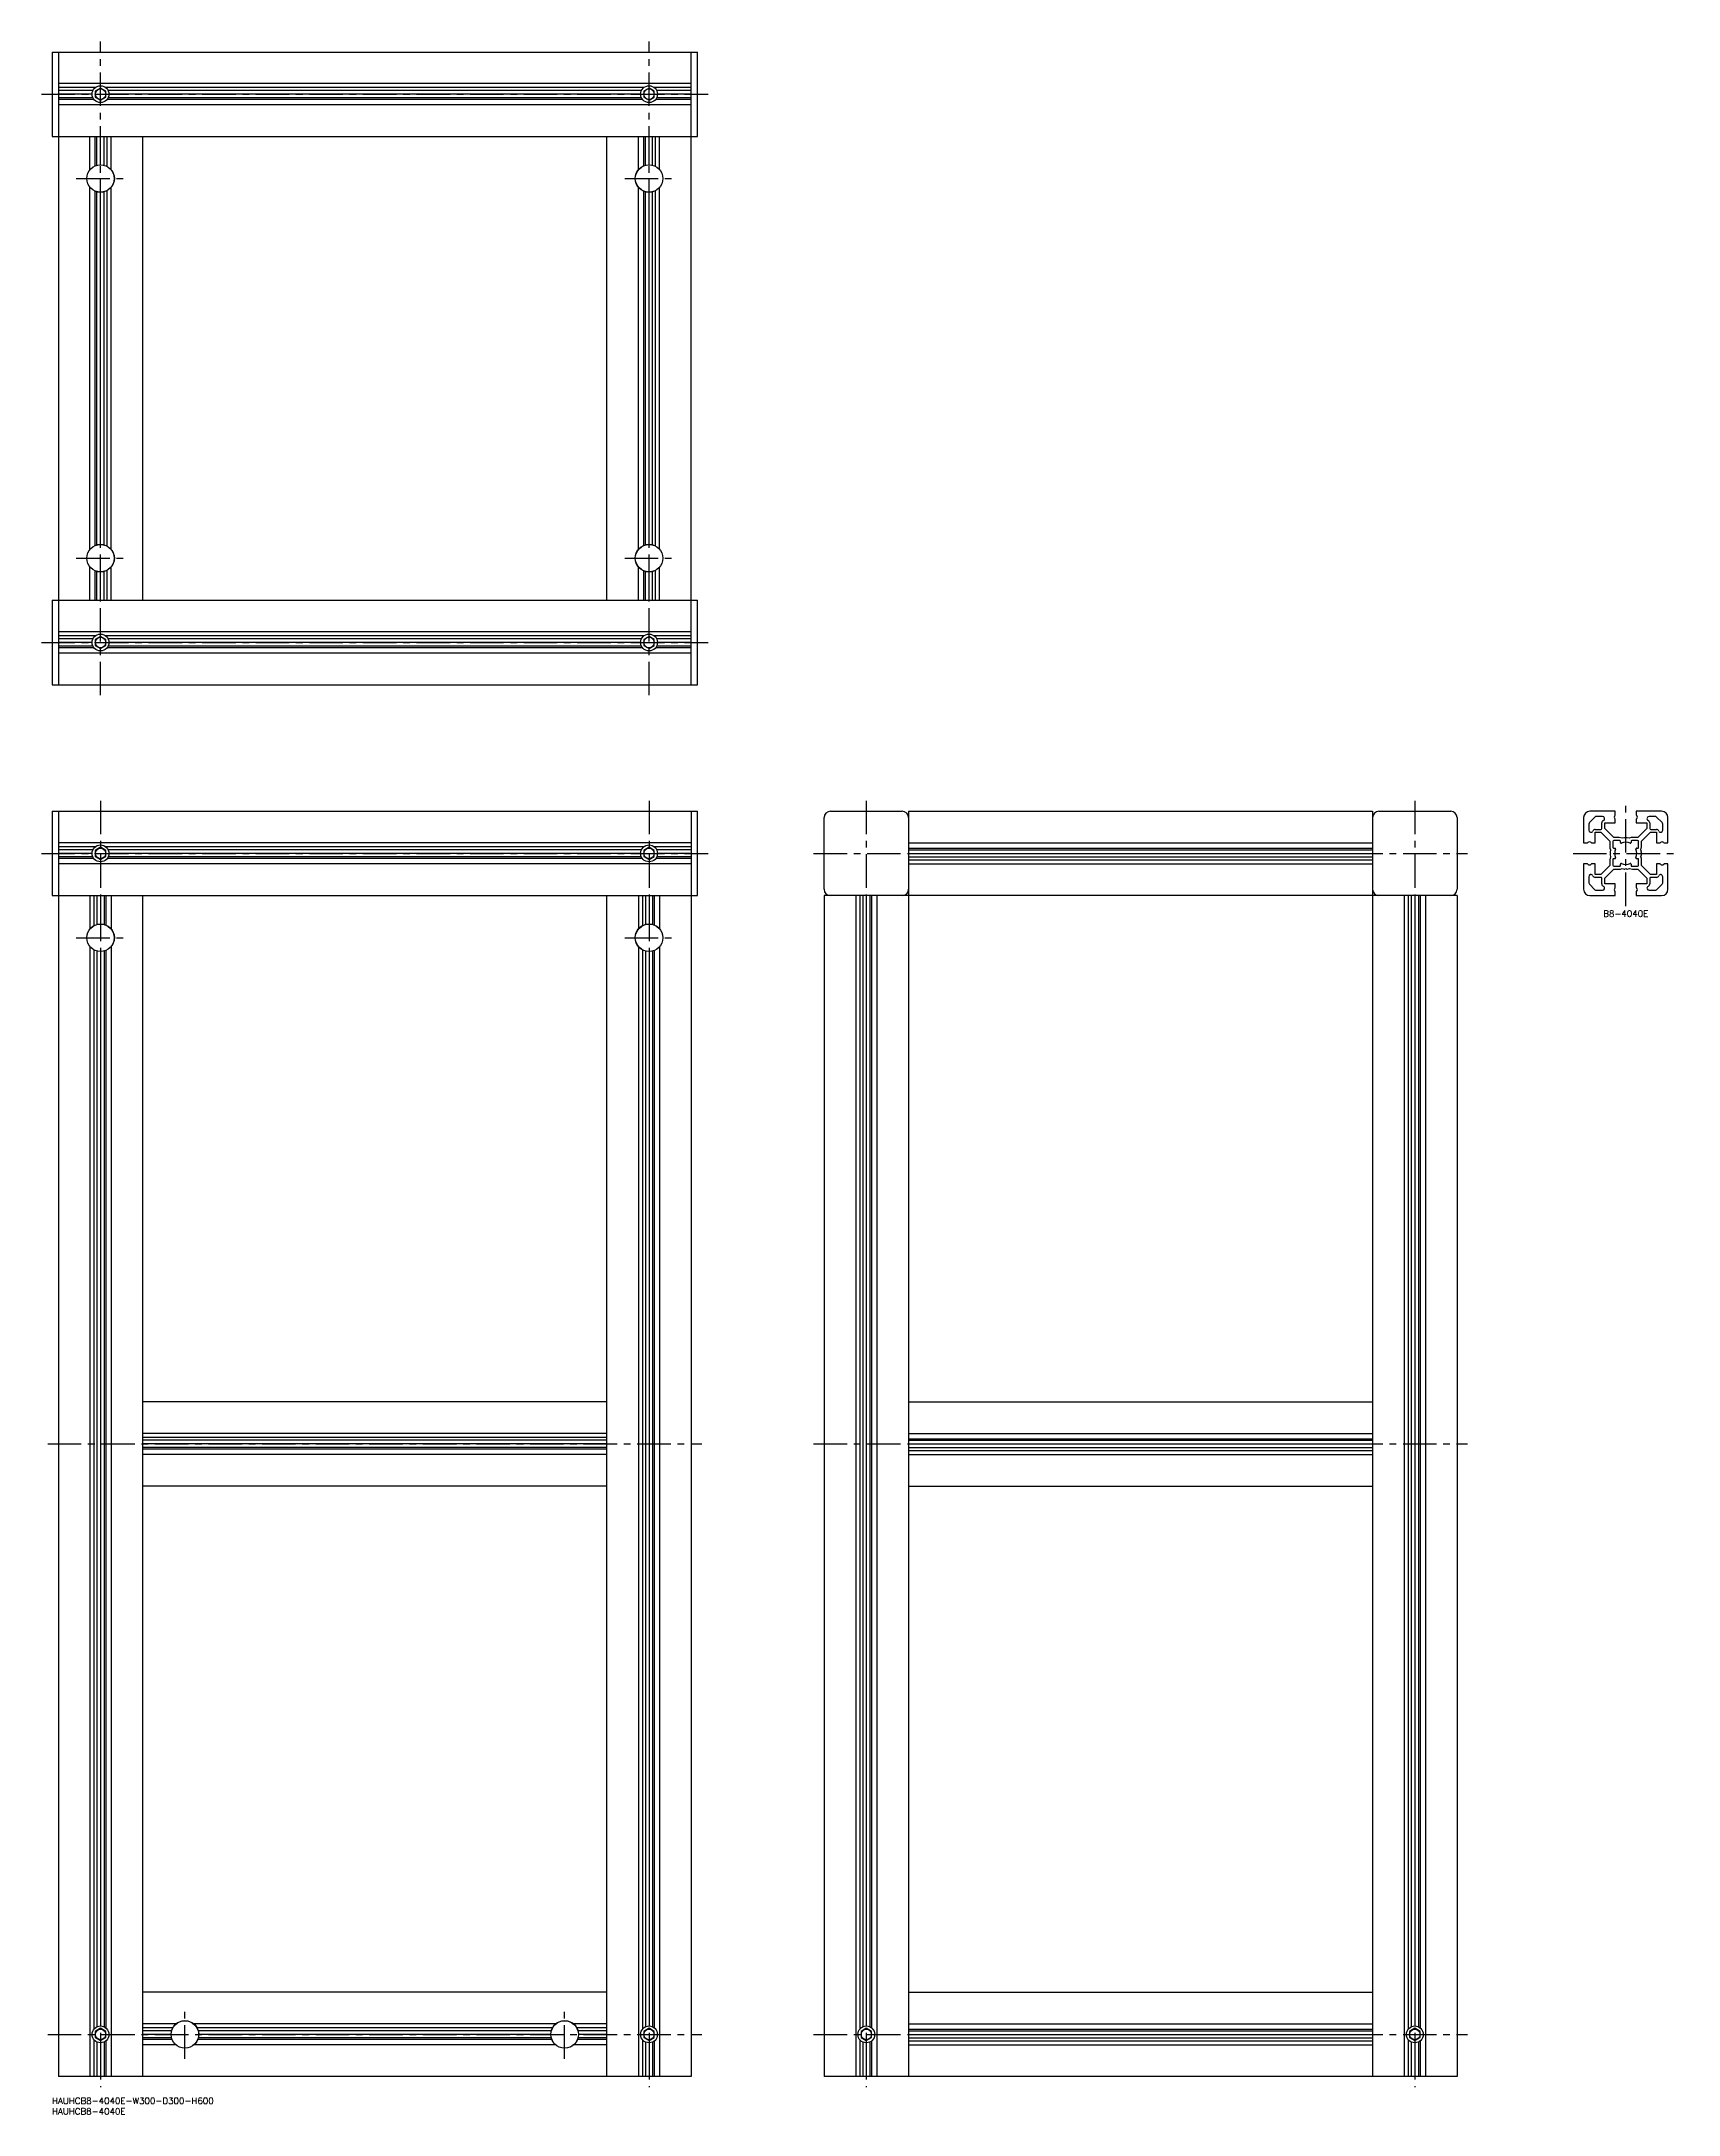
# Model space of a CAD drawing. Extents: x -5 to 771, y -8 to 975.
import ezdxf

# ---------------------------------------------------------------- set-up
doc = ezdxf.new("R2010")
doc.units = 0
doc.header["$LTSCALE"] = 0.5
doc.linetypes.add('CENTER', pattern=[50.8, 31.75, -6.35, 6.35, -6.35])
for name, color, linetype in [('MSM_CENTER', 1, 'CENTER'), ('MSM_CONTINUOUS', 7, 'CONTINUOUS'), ('MSM_NARROW', 5, 'CONTINUOUS'), ('MSM_PART_NUMBER', 7, 'CONTINUOUS')]:
    doc.layers.add(name, color=color, linetype=linetype)
doc.styles.get("Standard").update_dxf_attribs({"font": 'txt.shx', "height": 3, "bigfont": 'bigfont.shx'})

# ---------------------------------------------------------------- blocks, each defined once
blk = doc.blocks.new('*U8')
at = {"layer": 'MSM_PART_NUMBER'}
blk.add_text('HAUHCB8-4040E-W300-D300-H600', height=3, dxfattribs=at).set_placement((0, -3))
blk = doc.blocks.new('*U9')
at = {"layer": 'MSM_PART_NUMBER'}
blk.add_text('HAUHCB8-4040E', height=3, dxfattribs=at).set_placement((0, -8))
blk = doc.blocks.new('*U10')
at = {"layer": 'MSM_PART_NUMBER'}
blk.add_text('B8-4040E', height=3, dxfattribs=at).set_placement((735.32, 559.97))

msp = doc.modelspace()

# ---------------------------------------------------------------- linework, layer by layer
at = {"layer": 'MSM_CENTER'}
for p, q in [((23, 665), (23, 975)), ((283, 665), (283, 975)), ((-5, 950), (311, 950)), ((11.45, 910), (34.55, 910)), ((271.45, 910), (294.55, 910)), ((11.45, 730), (34.55, 730)), ((271.45, 730), (294.55, 730)), ((-5, 690), (311, 690)), ((23, 615), (23, 5)), ((283, 615), (283, 5)), ((386, 615), (386, 5)), ((646, 615), (646, 5)), ((746, 565), (746, 615)), ((-5, 590), (311, 590)), ((361, 590), (671, 590)), ((721, 590), (771, 590)), ((11.45, 550), (34.55, 550)), ((271.45, 550), (294.55, 550)), ((-2, 310), (308, 310)), ((361, 310), (671, 310)), ((63, 18.45), (63, 41.55)), ((243, 18.45), (243, 41.55)), ((-2, 30), (308, 30)), ((361, 30), (671, 30))]:
    msp.add_line(p, q, dxfattribs=at)
at = {"layer": 'MSM_CONTINUOUS'}
for p, q in [((0, 970), (306, 970)), ((0, 970), (0, 930)), ((3, 970), (3, 670)), ((303, 670), (303, 970)), ((306, 930), (306, 970)), ((303, 955), (3, 955)), ((20.49, 953.11), (3, 953.11)), ((19.38, 951.7), (3, 951.7)), ((19, 950), (3, 950)), ((19.38, 948.3), (3, 948.3)), ((19.86, 947.52), (3, 947.52)), ((303, 945), (3, 945)), ((23, 952.89), (20.5, 951.44)), ((20.5, 951.44), (20.5, 948.56)), ((20.5, 948.56), (23, 947.11)), ((25.5, 951.44), (23, 952.89)), ((23, 947.11), (25.5, 948.56)), ((25.5, 948.56), (25.5, 951.44)), ((280.49, 953.11), (25.51, 953.11)), ((279.86, 947.52), (26.14, 947.52)), ((279.38, 951.7), (26.62, 951.7)), ((279.38, 948.3), (26.62, 948.3)), ((279, 950), (27, 950)), ((283, 952.89), (280.5, 951.44)), ((280.5, 951.44), (280.5, 948.56)), ((280.5, 948.56), (283, 947.11)), ((285.5, 951.44), (283, 952.89)), ((283, 947.11), (285.5, 948.56)), ((285.5, 948.56), (285.5, 951.44)), ((303, 953.11), (285.51, 953.11)), ((303, 947.52), (286.14, 947.52)), ((303, 951.7), (286.62, 951.7)), ((303, 948.3), (286.62, 948.3)), ((303, 950), (287, 950)), ((0, 930), (306, 930)), ((18, 914.23), (18, 930)), ((20.52, 916.06), (20.52, 930)), ((21.3, 916.33), (21.3, 930)), ((23, 916.55), (23, 930)), ((24.7, 916.33), (24.7, 930)), ((26.11, 915.76), (26.11, 930)), ((28, 914.23), (28, 930)), ((43, 710), (43, 930)), ((263, 710), (263, 930)), ((278, 914.23), (278, 930)), ((280.52, 916.06), (280.52, 930)), ((281.3, 916.33), (281.3, 930)), ((283, 916.55), (283, 930)), ((284.7, 916.33), (284.7, 930)), ((286.11, 915.76), (286.11, 930)), ((288, 914.23), (288, 930)), ((19, 915.19), (19, 915.12)), ((27, 915.12), (27, 915.19)), ((279, 915.19), (279, 915.12)), ((287, 915.12), (287, 915.19)), ((18, 734.23), (18, 905.77)), ((19, 904.88), (19, 904.81)), ((27, 904.81), (27, 904.88)), ((28, 734.23), (28, 905.77)), ((278, 734.23), (278, 905.77)), ((279, 904.88), (279, 904.81)), ((287, 904.81), (287, 904.88)), ((288, 734.23), (288, 905.77)), ((20.52, 736.06), (20.52, 903.94)), ((21.3, 736.33), (21.3, 903.67)), ((23, 736.55), (23, 903.45)), ((24.7, 736.33), (24.7, 903.67)), ((26.11, 735.76), (26.11, 904.24)), ((280.52, 736.06), (280.52, 903.94)), ((281.3, 736.33), (281.3, 903.67)), ((283, 736.55), (283, 903.45)), ((284.7, 736.33), (284.7, 903.67)), ((286.11, 735.76), (286.11, 904.24)), ((19, 735.19), (19, 735.12)), ((27, 735.12), (27, 735.19)), ((279, 735.19), (279, 735.12)), ((287, 735.12), (287, 735.19)), ((18, 710), (18, 725.77)), ((19, 724.88), (19, 724.81)), ((20.52, 710), (20.52, 723.94)), ((21.3, 710), (21.3, 723.67)), ((23, 710), (23, 723.45)), ((24.7, 710), (24.7, 723.67)), ((26.11, 710), (26.11, 724.24)), ((27, 724.81), (27, 724.88)), ((28, 710), (28, 725.77)), ((278, 710), (278, 725.77)), ((279, 724.88), (279, 724.81)), ((280.52, 710), (280.52, 723.94)), ((281.3, 710), (281.3, 723.67)), ((283, 710), (283, 723.45)), ((284.7, 710), (284.7, 723.67)), ((286.11, 710), (286.11, 724.24)), ((287, 724.81), (287, 724.88)), ((288, 710), (288, 725.77)), ((0, 710), (0, 670)), ((0, 710), (306, 710)), ((306, 670), (306, 710)), ((303, 695), (3, 695)), ((20.49, 693.11), (3, 693.11)), ((19.38, 691.7), (3, 691.7)), ((19, 690), (3, 690)), ((19.38, 688.3), (3, 688.3)), ((23, 692.89), (20.5, 691.44)), ((20.5, 691.44), (20.5, 688.56)), ((20.5, 688.56), (23, 687.11)), ((25.5, 691.44), (23, 692.89)), ((23, 687.11), (25.5, 688.56)), ((25.5, 688.56), (25.5, 691.44)), ((280.49, 693.11), (25.51, 693.11)), ((279.38, 691.7), (26.62, 691.7)), ((279.38, 688.3), (26.62, 688.3)), ((279, 690), (27, 690)), ((283, 692.89), (280.5, 691.44)), ((280.5, 691.44), (280.5, 688.56)), ((280.5, 688.56), (283, 687.11)), ((285.5, 691.44), (283, 692.89)), ((283, 687.11), (285.5, 688.56)), ((285.5, 688.56), (285.5, 691.44)), ((303, 693.11), (285.51, 693.11)), ((303, 691.7), (286.62, 691.7)), ((303, 688.3), (286.62, 688.3)), ((303, 690), (287, 690)), ((19.86, 687.52), (3, 687.52)), ((303, 685), (3, 685)), ((279.86, 687.52), (26.14, 687.52)), ((303, 687.52), (286.14, 687.52)), ((0, 670), (306, 670)), ((0, 610), (306, 610)), ((0, 610), (0, 570)), ((3, 610), (3, 10)), ((303, 610), (303, 10)), ((306, 570), (306, 610)), ((369, 610), (403, 610)), ((406, 610), (406, 10)), ((406, 610), (626, 610)), ((626, 610), (626, 10)), ((629, 610), (663, 610)), ((741, 610), (729, 610)), ((741, 608.22), (741, 610)), ((763, 610), (751, 610)), ((751, 610), (751, 608.22)), ((366, 573), (366, 607)), ((666, 607), (666, 573)), ((726, 607), (726, 595)), ((728.5, 603.91), (728.5, 601.05)), ((731.39, 607.21), (728.79, 604.61)), ((731.5, 601.35), (734.15, 601.35)), ((731.5, 595), (731.5, 600)), ((731.5, 600), (734.23, 600)), ((734.95, 607.5), (732.09, 607.5)), ((734.23, 600), (738.5, 595.73)), ((734.65, 601.85), (734.65, 604.5)), ((736, 601.77), (736, 604.5)), ((736, 604.5), (741, 604.5)), ((740.27, 597.5), (736, 601.77)), ((741, 604.5), (741, 606.18)), ((751, 606.18), (751, 604.5)), ((751, 604.5), (756, 604.5)), ((756, 601.77), (751.73, 597.5)), ((753.5, 595.73), (757.77, 600)), ((756, 604.5), (756, 601.77)), ((759.91, 607.5), (757.05, 607.5)), ((757.35, 604.5), (757.35, 601.85)), ((757.77, 600), (760.5, 600)), ((757.85, 601.35), (760.5, 601.35)), ((760.5, 600), (760.5, 595)), ((763.21, 604.61), (760.61, 607.21)), ((763.5, 601.05), (763.5, 603.91)), ((766, 595), (766, 607)), ((303, 595), (3, 595)), ((20.49, 593.11), (3, 593.11)), ((19.38, 591.7), (3, 591.7)), ((19, 590), (3, 590)), ((23, 592.89), (20.5, 591.44)), ((20.5, 591.44), (20.5, 588.56)), ((25.5, 591.44), (23, 592.89)), ((25.5, 588.56), (25.5, 591.44)), ((280.49, 593.11), (25.51, 593.11)), ((279.38, 591.7), (26.62, 591.7)), ((279, 590), (27, 590)), ((283, 592.89), (280.5, 591.44)), ((280.5, 591.44), (280.5, 588.56)), ((285.5, 591.44), (283, 592.89)), ((285.5, 588.56), (285.5, 591.44)), ((303, 593.11), (285.51, 593.11)), ((303, 591.7), (286.62, 591.7)), ((303, 590), (287, 590)), ((406, 595), (626, 595)), ((406, 592.48), (626, 592.48)), ((406, 591.7), (626, 591.7)), ((406, 590), (626, 590)), ((726, 595), (727.78, 595)), ((729.82, 595), (731.5, 595)), ((738.5, 595.73), (738.5, 592.48)), ((738.5, 592.48), (738.8, 591.7)), ((738.8, 591.7), (738.58, 590.65)), ((738.63, 590.29), (738.8, 590)), ((738.8, 590), (738.63, 589.71)), ((739.9, 595.6), (739.9, 592.8)), ((740.2, 592.5), (740.9, 592.5)), ((742.89, 597.5), (740.27, 597.5)), ((743.2, 596.1), (740.4, 596.1)), ((744.3, 597.2), (742.89, 597.5)), ((743.5, 595.1), (743.5, 595.8)), ((745.35, 597.42), (744.3, 597.2)), ((746, 597.2), (745.71, 597.37)), ((746.29, 597.37), (746, 597.2)), ((747.7, 597.2), (746.65, 597.42)), ((748.48, 597.5), (747.7, 597.2)), ((751.73, 597.5), (748.48, 597.5)), ((748.5, 595.8), (748.5, 595.1)), ((751.6, 596.1), (748.8, 596.1)), ((751.1, 592.5), (751.8, 592.5)), ((752.1, 592.8), (752.1, 595.6)), ((753.2, 591.7), (753.5, 593.11)), ((753.42, 590.65), (753.2, 591.7)), ((753.2, 590), (753.37, 590.29)), ((753.37, 589.71), (753.2, 590)), ((753.5, 593.11), (753.5, 595.73)), ((760.5, 595), (762.18, 595)), ((764.22, 595), (766, 595)), ((19.38, 588.3), (3, 588.3)), ((19.86, 587.52), (3, 587.52)), ((303, 585), (3, 585)), ((20.5, 588.56), (23, 587.11)), ((23, 587.11), (25.5, 588.56)), ((279.86, 587.52), (26.14, 587.52)), ((279.38, 588.3), (26.62, 588.3)), ((280.5, 588.56), (283, 587.11)), ((283, 587.11), (285.5, 588.56)), ((303, 587.52), (286.14, 587.52)), ((303, 588.3), (286.62, 588.3)), ((406, 588.3), (626, 588.3)), ((406, 586.89), (626, 586.89)), ((406, 585), (626, 585)), ((726, 585), (726, 573)), ((727.78, 585), (726, 585)), ((731.5, 585), (729.82, 585)), ((731.5, 580), (731.5, 585)), ((734.23, 580), (731.5, 580)), ((738.5, 584.27), (734.23, 580)), ((736, 578.23), (740.27, 582.5)), ((738.8, 588.3), (738.5, 586.89)), ((738.5, 586.89), (738.5, 584.27)), ((738.58, 589.35), (738.8, 588.3)), ((739.9, 587.2), (739.9, 584.4)), ((740.9, 587.5), (740.2, 587.5)), ((740.27, 582.5), (743.52, 582.5)), ((740.4, 583.9), (743.2, 583.9)), ((743.5, 584.2), (743.5, 584.9)), ((743.52, 582.5), (744.3, 582.8)), ((744.3, 582.8), (745.35, 582.58)), ((745.71, 582.63), (746, 582.8)), ((746, 582.8), (746.29, 582.63)), ((746.65, 582.58), (747.7, 582.8)), ((747.7, 582.8), (749.11, 582.5)), ((748.5, 584.9), (748.5, 584.2)), ((748.8, 583.9), (751.6, 583.9)), ((749.11, 582.5), (751.73, 582.5)), ((751.8, 587.5), (751.1, 587.5)), ((751.73, 582.5), (756, 578.23)), ((752.1, 584.4), (752.1, 587.2)), ((753.2, 588.3), (753.42, 589.35)), ((753.5, 587.52), (753.2, 588.3)), ((753.5, 584.27), (753.5, 587.52)), ((757.77, 580), (753.5, 584.27)), ((760.5, 580), (757.77, 580)), ((762.18, 585), (760.5, 585)), ((760.5, 585), (760.5, 580)), ((766, 585), (764.22, 585)), ((766, 573), (766, 585)), ((728.5, 578.95), (728.5, 576.09)), ((728.79, 575.39), (731.39, 572.79)), ((734.15, 578.65), (731.5, 578.65)), ((732.09, 572.5), (734.95, 572.5)), ((734.65, 575.5), (734.65, 578.15)), ((736, 575.5), (736, 578.23)), ((741, 575.5), (736, 575.5)), ((741, 573.82), (741, 575.5)), ((741, 570), (741, 571.78)), ((756, 575.5), (751, 575.5)), ((751, 575.5), (751, 573.82)), ((751, 571.78), (751, 570)), ((756, 578.23), (756, 575.5)), ((757.05, 572.5), (759.91, 572.5)), ((757.35, 578.15), (757.35, 575.5)), ((760.5, 578.65), (757.85, 578.65)), ((760.61, 572.79), (763.21, 575.39)), ((763.5, 576.09), (763.5, 578.95)), ((0, 570), (306, 570)), ((18, 570), (18, 554.23)), ((19.89, 570), (19.89, 555.76)), ((21.3, 570), (21.3, 556.33)), ((23, 570), (23, 556.55)), ((24.7, 570), (24.7, 556.33)), ((25.48, 570), (25.48, 556.06)), ((28, 570), (28, 554.23)), ((43, 10), (43, 570)), ((263, 10), (263, 570)), ((278, 570), (278, 554.23)), ((279.89, 570), (279.89, 555.76)), ((281.3, 570), (281.3, 556.33)), ((283, 570), (283, 556.55)), ((284.7, 570), (284.7, 556.33)), ((285.48, 570), (285.48, 556.06)), ((288, 570), (288, 554.23)), ((666, 570), (366, 570)), ((366, 570), (366, 10)), ((381, 570), (381, 10)), ((382.89, 570), (382.89, 32.51)), ((384.3, 570), (384.3, 33.62)), ((386, 570), (386, 34)), ((387.7, 570), (387.7, 33.62)), ((388.48, 570), (388.48, 33.14)), ((391, 570), (391, 10)), ((641, 570), (641, 10)), ((642.89, 570), (642.89, 32.51)), ((644.3, 570), (644.3, 33.62)), ((646, 570), (646, 34)), ((647.7, 570), (647.7, 33.62)), ((648.48, 570), (648.48, 33.14)), ((651, 570), (651, 10)), ((666, 570), (666, 10)), ((729, 570), (741, 570)), ((751, 570), (763, 570)), ((19, 555.19), (19, 555.12)), ((27, 555.12), (27, 555.19)), ((279, 555.19), (279, 555.12)), ((287, 555.12), (287, 555.19)), ((18, 545.77), (18, 10)), ((19, 544.88), (19, 544.81)), ((19.89, 544.24), (19.89, 32.51)), ((21.3, 543.67), (21.3, 33.62)), ((23, 543.45), (23, 34)), ((24.7, 543.67), (24.7, 33.62)), ((25.48, 543.94), (25.48, 33.14)), ((27, 544.81), (27, 544.88)), ((28, 545.77), (28, 10)), ((278, 545.77), (278, 10)), ((279, 544.88), (279, 544.81)), ((279.89, 544.24), (279.89, 32.51)), ((281.3, 543.67), (281.3, 33.62)), ((283, 543.45), (283, 34)), ((284.7, 543.67), (284.7, 33.62)), ((285.48, 543.94), (285.48, 33.14)), ((287, 544.81), (287, 544.88)), ((288, 545.77), (288, 10)), ((263, 330), (43, 330)), ((406, 330), (626, 330)), ((263, 315), (43, 315)), ((406, 315), (626, 315)), ((263, 313.11), (43, 313.11)), ((263, 311.7), (43, 311.7)), ((263, 310), (43, 310)), ((263, 308.3), (43, 308.3)), ((263, 307.52), (43, 307.52)), ((263, 305), (43, 305)), ((406, 312.48), (626, 312.48)), ((406, 311.7), (626, 311.7)), ((406, 310), (626, 310)), ((406, 308.3), (626, 308.3)), ((406, 306.89), (626, 306.89)), ((406, 305), (626, 305)), ((263, 290), (43, 290)), ((406, 290), (626, 290)), ((263, 50), (43, 50)), ((406, 50), (626, 50)), ((23, 32.89), (20.5, 31.44)), ((20.5, 31.44), (20.5, 28.56)), ((25.5, 31.44), (23, 32.89)), ((25.5, 28.56), (25.5, 31.44)), ((58.77, 35), (43, 35)), ((57.24, 33.11), (43, 33.11)), ((56.67, 31.7), (43, 31.7)), ((56.45, 30), (43, 30)), ((57.88, 34), (57.81, 34)), ((238.77, 35), (67.23, 35)), ((68.19, 34), (68.12, 34)), ((237.24, 33.11), (68.76, 33.11)), ((236.67, 31.7), (69.33, 31.7)), ((236.45, 30), (69.55, 30)), ((237.88, 34), (237.81, 34)), ((263, 35), (247.23, 35)), ((248.19, 34), (248.12, 34)), ((263, 33.11), (248.76, 33.11)), ((263, 31.7), (249.33, 31.7)), ((263, 30), (249.55, 30)), ((283, 32.89), (280.5, 31.44)), ((280.5, 31.44), (280.5, 28.56)), ((285.5, 31.44), (283, 32.89)), ((285.5, 28.56), (285.5, 31.44)), ((386, 32.89), (383.5, 31.44)), ((383.5, 31.44), (383.5, 28.56)), ((388.5, 31.44), (386, 32.89)), ((388.5, 28.56), (388.5, 31.44)), ((406, 35), (626, 35)), ((406, 32.48), (626, 32.48)), ((406, 31.7), (626, 31.7)), ((406, 30), (626, 30)), ((646, 32.89), (643.5, 31.44)), ((643.5, 31.44), (643.5, 28.56)), ((648.5, 31.44), (646, 32.89)), ((648.5, 28.56), (648.5, 31.44)), ((19.89, 27.49), (19.89, 10)), ((20.5, 28.56), (23, 27.11)), ((21.3, 26.38), (21.3, 10)), ((23, 27.11), (25.5, 28.56)), ((23, 26), (23, 10)), ((24.7, 26.38), (24.7, 10)), ((25.48, 26.86), (25.48, 10)), ((56.67, 28.3), (43, 28.3)), ((56.94, 27.52), (43, 27.52)), ((58.77, 25), (43, 25)), ((57.81, 26), (57.88, 26)), ((238.77, 25), (67.23, 25)), ((68.12, 26), (68.19, 26)), ((236.94, 27.52), (69.06, 27.52)), ((236.67, 28.3), (69.33, 28.3)), ((237.81, 26), (237.88, 26)), ((263, 25), (247.23, 25)), ((248.12, 26), (248.19, 26)), ((263, 27.52), (249.06, 27.52)), ((263, 28.3), (249.33, 28.3)), ((279.89, 27.49), (279.89, 10)), ((280.5, 28.56), (283, 27.11)), ((281.3, 26.38), (281.3, 10)), ((283, 27.11), (285.5, 28.56)), ((283, 26), (283, 10)), ((284.7, 26.38), (284.7, 10)), ((285.48, 26.86), (285.48, 10)), ((382.89, 27.49), (382.89, 10)), ((383.5, 28.56), (386, 27.11)), ((384.3, 26.38), (384.3, 10)), ((386, 27.11), (388.5, 28.56)), ((386, 26), (386, 10)), ((387.7, 26.38), (387.7, 10)), ((388.48, 26.86), (388.48, 10)), ((406, 28.3), (626, 28.3)), ((406, 26.89), (626, 26.89)), ((406, 25), (626, 25)), ((642.89, 27.49), (642.89, 10)), ((643.5, 28.56), (646, 27.11)), ((644.3, 26.38), (644.3, 10)), ((646, 27.11), (648.5, 28.56)), ((646, 26), (646, 10)), ((647.7, 26.38), (647.7, 10)), ((648.48, 26.86), (648.48, 10)), ((303, 10), (3, 10)), ((666, 10), (366, 10))]:
    msp.add_line(p, q, dxfattribs=at)
for centre, radius in [((23, 950), 4), ((283, 950), 4), ((23, 950), 2.5), ((283, 950), 2.5), ((23, 910), 6.55), ((23, 910), 6.5), ((283, 910), 6.55), ((283, 910), 6.5), ((23, 730), 6.55), ((23, 730), 6.5), ((283, 730), 6.55), ((283, 730), 6.5), ((23, 690), 4), ((23, 690), 2.5), ((283, 690), 4), ((283, 690), 2.5), ((23, 590), 4), ((23, 590), 2.5), ((283, 590), 4), ((283, 590), 2.5), ((23, 550), 6.55), ((23, 550), 6.5), ((283, 550), 6.55), ((283, 550), 6.5), ((23, 30), 4), ((23, 30), 2.5), ((63, 30), 6.55), ((63, 30), 6.5), ((243, 30), 6.55), ((243, 30), 6.5), ((283, 30), 4), ((283, 30), 2.5), ((386, 30), 4), ((386, 30), 2.5), ((646, 30), 4), ((646, 30), 2.5)]:
    msp.add_circle(centre, radius, dxfattribs=at)
for centre, radius, start, end in [((369, 607), 3, 90, 180), ((403, 607), 3, 0, 90), ((629, 607), 3, 90, 180), ((663, 607), 3, 0, 90), ((729, 607), 3, 90, 180), ((763, 607), 3, 0, 90), ((729.5, 603.91), 1, 135, 180), ((729.5, 601.05), 1, 180, 330.82482), ((731.5, 600.15), 1.2, 90, 159.89355), ((732.09, 606.5), 1, 90, 135), ((734.15, 601.85), 0.5, 270, 0), ((735.85, 604.5), 1.2, 110.10645, 180), ((734.95, 606.5), 1, 299.17518, 90), ((741.5, 607.2), 1, 127.97987, 232.02013), ((740.7, 608.22), 0.3, 307.97987, 0), ((740.7, 606.18), 0.3, 0, 52.02013), ((751.3, 608.22), 0.3, 180, 232.02013), ((751.3, 606.18), 0.3, 127.97987, 180), ((750.5, 607.2), 1, 307.97987, 52.02013), ((757.05, 606.5), 1, 90, 240.82482), ((756.15, 604.5), 1.2, 0, 69.89355), ((757.85, 601.85), 0.5, 180, 270), ((759.91, 606.5), 1, 45, 90), ((760.5, 600.15), 1.2, 20.10645, 90), ((762.5, 601.05), 1, 209.17518, 0), ((762.5, 603.91), 1, 0, 45), ((727.78, 595.3), 0.3, 270, 322.02013), ((728.8, 594.5), 1, 37.97987, 142.02013), ((729.82, 595.3), 0.3, 217.97987, 270), ((739.06, 590.54), 0.5, 168, 210), ((740.4, 595.6), 0.5, 90, 180), ((740.2, 592.8), 0.3, 180, 270), ((746, 590), 5.25, 156.64691, 203.35309), ((740.9, 592.2), 0.3, 336.64691, 90), ((743.2, 595.8), 0.3, 0, 90), ((743.8, 595.1), 0.3, 180, 293.35307), ((746, 590), 5.25, 66.64691, 113.35309), ((745.46, 596.94), 0.5, 60, 102), ((746.54, 596.94), 0.5, 78, 120), ((748.2, 595.1), 0.3, 246.64691, 0), ((748.8, 595.8), 0.3, 90, 180), ((751.1, 592.2), 0.3, 90, 203.35309), ((746, 590), 5.25, 336.64691, 23.35309), ((751.6, 595.6), 0.5, 0, 90), ((751.8, 592.8), 0.3, 270, 0), ((752.94, 590.54), 0.5, 330, 12), ((762.18, 595.3), 0.3, 270, 322.02013), ((763.2, 594.5), 1, 37.97987, 142.02013), ((764.22, 595.3), 0.3, 217.97987, 270), ((727.78, 584.7), 0.3, 37.97987, 90), ((728.8, 585.5), 1, 217.97987, 322.02013), ((729.82, 584.7), 0.3, 90, 142.02013), ((739.06, 589.46), 0.5, 150, 192), ((740.2, 587.2), 0.3, 90, 180), ((740.4, 584.4), 0.5, 180, 270), ((740.9, 587.8), 0.3, 270, 23.35307), ((743.2, 584.2), 0.3, 270, 0), ((743.8, 584.9), 0.3, 66.64691, 180), ((746, 590), 5.25, 246.64691, 293.35309), ((745.46, 583.06), 0.5, 258, 300), ((746.54, 583.06), 0.5, 240, 282), ((748.2, 584.9), 0.3, 0, 113.35309), ((748.8, 584.2), 0.3, 180, 270), ((751.1, 587.8), 0.3, 156.64691, 270), ((751.6, 584.4), 0.5, 270, 0), ((751.8, 587.2), 0.3, 0, 90), ((752.94, 589.46), 0.5, 348, 30), ((762.18, 584.7), 0.3, 37.97987, 90), ((763.2, 585.5), 1, 217.97987, 322.02013), ((764.22, 584.7), 0.3, 90, 142.02013), ((369, 573), 3, 180, 270), ((403, 573), 3, 270, 0), ((629, 573), 3, 180, 270), ((663, 573), 3, 270, 0), ((729, 573), 3, 180, 270), ((729.5, 578.95), 1, 29.17518, 180), ((729.5, 576.09), 1, 180, 225), ((731.5, 579.85), 1.2, 200.10645, 270), ((732.09, 573.5), 1, 225, 270), ((734.15, 578.15), 0.5, 0, 90), ((735.85, 575.5), 1.2, 180, 249.89355), ((734.95, 573.5), 1, 270, 60.82482), ((741.5, 572.8), 1, 127.97987, 232.02013), ((740.7, 573.82), 0.3, 307.97987, 0), ((740.7, 571.78), 0.3, 0, 52.02013), ((751.3, 573.82), 0.3, 180, 232.02013), ((751.3, 571.78), 0.3, 127.97987, 180), ((750.5, 572.8), 1, 307.97987, 52.02013), ((757.05, 573.5), 1, 119.17518, 270), ((756.15, 575.5), 1.2, 290.10645, 0), ((757.85, 578.15), 0.5, 90, 180), ((759.91, 573.5), 1, 270, 315), ((760.5, 579.85), 1.2, 270, 339.89355), ((762.5, 578.95), 1, 0, 150.82482), ((763, 573), 3, 270, 0), ((762.5, 576.09), 1, 315, 0)]:
    msp.add_arc(centre, radius, start, end, dxfattribs=at)
at = {"layer": 'MSM_NARROW'}
for p, q in [((19.68, 915.59), (19.68, 915.64)), ((26.32, 915.59), (26.32, 915.64)), ((279.68, 915.59), (279.68, 915.64)), ((286.32, 915.59), (286.32, 915.64)), ((19.68, 904.41), (19.68, 904.36)), ((26.32, 904.41), (26.32, 904.36)), ((279.68, 904.41), (279.68, 904.36)), ((286.32, 904.41), (286.32, 904.36)), ((19.68, 735.59), (19.68, 735.64)), ((26.32, 735.59), (26.32, 735.64)), ((279.68, 735.59), (279.68, 735.64)), ((286.32, 735.59), (286.32, 735.64)), ((19.68, 724.41), (19.68, 724.36)), ((26.32, 724.41), (26.32, 724.36)), ((279.68, 724.41), (279.68, 724.36)), ((286.32, 724.41), (286.32, 724.36)), ((19.68, 555.59), (19.68, 555.64)), ((26.32, 555.59), (26.32, 555.64)), ((279.68, 555.59), (279.68, 555.64)), ((286.32, 555.59), (286.32, 555.64)), ((19.68, 544.41), (19.68, 544.36)), ((26.32, 544.41), (26.32, 544.36)), ((279.68, 544.41), (279.68, 544.36)), ((286.32, 544.41), (286.32, 544.36)), ((57.41, 33.32), (57.36, 33.32)), ((68.59, 33.32), (68.64, 33.32)), ((237.41, 33.32), (237.36, 33.32)), ((248.59, 33.32), (248.64, 33.32)), ((57.41, 26.68), (57.36, 26.68)), ((68.59, 26.68), (68.64, 26.68)), ((237.41, 26.68), (237.36, 26.68)), ((248.59, 26.68), (248.64, 26.68))]:
    msp.add_line(p, q, dxfattribs=at)

# ---------------------------------------------------------------- block references
at = {"layer": 'MSM_CONTINUOUS'}
for name in ['*U10', '*U8', '*U9']:
    msp.add_blockref(name, (0, 0), dxfattribs=at)

doc.saveas('drawing.dxf')
